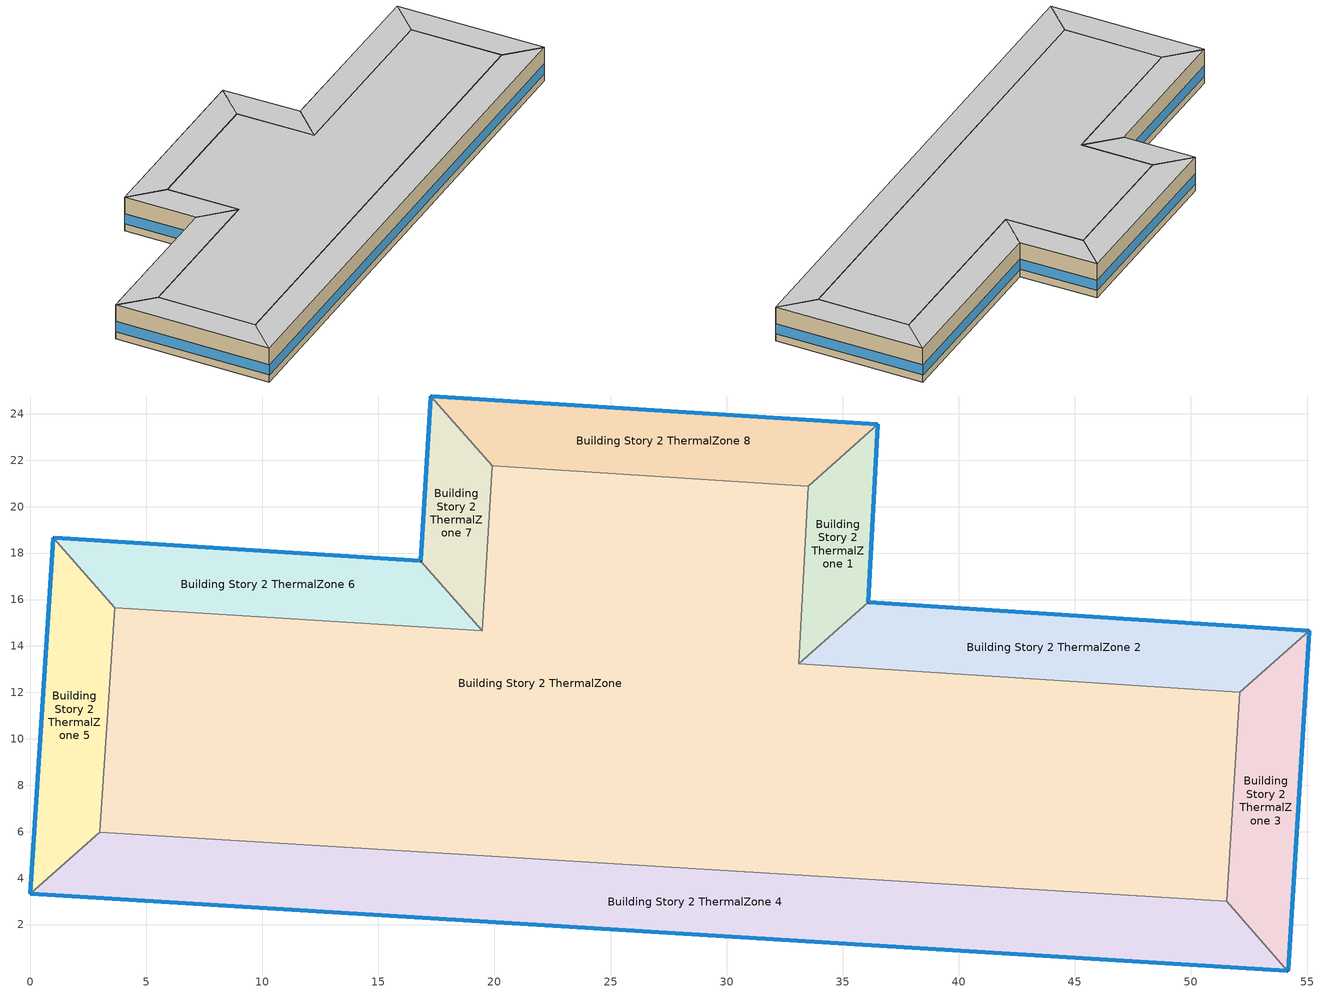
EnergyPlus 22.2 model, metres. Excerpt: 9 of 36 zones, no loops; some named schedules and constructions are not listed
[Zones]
Building Story 2 ThermalZone
 floor adiabatic (Typical Interior Ceiling): 33.52,20.89 33.1,13.23 52.1,12.02 51.53,3 3,5.98 3.65,15.65 19.48,14.66 19.9,21.77 z3.6
 wall adiabatic (Typical Interior Wall): 33.1,13.23 33.52,20.89 19.9,21.77 19.48,14.66 3.65,15.65 3,5.98 51.53,3 52.1,12.02 33.1,13.23 z3.6:7.2
 ceiling adiabatic (Typical Interior Floor): 19.9,21.77 19.48,14.66 3.65,15.65 3,5.98 51.53,3 52.1,12.02 33.1,13.23 33.52,20.89 z7.2
Building Story 2 ThermalZone 1
 floor adiabatic (Typical Interior Ceiling): 36.51,23.54 36.09,15.88 33.1,13.23 33.52,20.89 z3.6
 wall outside (Typical Insulated Steel Framed Exterior Wall R-12.99): 36.09,15.88 36.51,23.54 z3.6:7.2
 wall adiabatic (Typical Interior Wall): 36.51,23.54 33.52,20.89 33.1,13.23 36.09,15.88 z3.6:7.2
 window (U 0.55 SHGC 0.25): 36.09,15.91 36.51,23.52 z4.36:5.45
 ceiling adiabatic (Typical Interior Floor): 33.52,20.89 33.1,13.23 36.09,15.88 36.51,23.54 z7.2
Building Story 2 ThermalZone 2
 floor adiabatic (Typical Interior Ceiling): 36.09,15.88 55.1,14.66 52.1,12.02 33.1,13.23 z3.6
 wall outside (Typical Insulated Steel Framed Exterior Wall R-12.99): 55.1,14.66 36.09,15.88 z3.6:7.2
 wall adiabatic (Typical Interior Wall): 36.09,15.88 33.1,13.23 52.1,12.02 55.1,14.66 z3.6:7.2
 window (U 0.55 SHGC 0.25): 55.07,14.66 36.12,15.88 z4.36:5.44
 ceiling adiabatic (Typical Interior Floor): 33.1,13.23 52.1,12.02 55.1,14.66 36.09,15.88 z7.2
Building Story 2 ThermalZone 3
 floor adiabatic (Typical Interior Ceiling): 55.1,14.66 54.18,0 51.53,3 52.1,12.02 z3.6
 wall outside (Typical Insulated Steel Framed Exterior Wall R-12.99): 54.18,0 55.1,14.66 z3.6:7.2
 wall adiabatic (Typical Interior Wall): 55.1,14.66 52.1,12.02 51.53,3 54.18,0 z3.6:7.2
 window (U 0.55 SHGC 0.25): 54.18,0.03 55.1,14.63 z4.36:5.45
 ceiling adiabatic (Typical Interior Floor): 52.1,12.02 51.53,3 54.18,0 55.1,14.66 z7.2
Building Story 2 ThermalZone 4
 floor adiabatic (Typical Interior Ceiling): 54.18,0 0,3.33 3,5.98 51.53,3 z3.6
 wall outside (Typical Insulated Steel Framed Exterior Wall R-12.99): 0,3.33 54.18,0 z3.6:7.2
 wall adiabatic (Typical Interior Wall): 54.18,0 51.53,3 3,5.98 0,3.33 z3.6:7.2
 window (U 0.55 SHGC 0.25): 0.03,3.33 54.15,0 z4.36:5.44
 ceiling adiabatic (Typical Interior Floor): 51.53,3 3,5.98 0,3.33 54.18,0 z7.2
Building Story 2 ThermalZone 5
 floor adiabatic (Typical Interior Ceiling): 0,3.33 1,18.66 3.65,15.65 3,5.98 z3.6
 wall outside (Typical Insulated Steel Framed Exterior Wall R-12.99): 1,18.66 0,3.33 z3.6:7.2
 wall adiabatic (Typical Interior Wall): 0,3.33 3,5.98 3.65,15.65 1,18.66 z3.6:7.2
 window (U 0.55 SHGC 0.25): 1,18.63 0,3.36 z4.36:5.45
 ceiling adiabatic (Typical Interior Floor): 3,5.98 3.65,15.65 1,18.66 0,3.33 z7.2
Building Story 2 ThermalZone 6
 floor adiabatic (Typical Interior Ceiling): 1,18.66 16.83,17.66 19.48,14.66 3.65,15.65 z3.6
 wall outside (Typical Insulated Steel Framed Exterior Wall R-12.99): 16.83,17.66 1,18.66 z3.6:7.2
 wall adiabatic (Typical Interior Wall): 1,18.66 3.65,15.65 19.48,14.66 16.83,17.66 z3.6:7.2
 window (U 0.55 SHGC 0.25): 16.81,17.66 1.03,18.66 z4.36:5.45
 ceiling adiabatic (Typical Interior Ceiling): 3.65,15.65 19.48,14.66 16.83,17.66 1,18.66 z7.2
Building Story 2 ThermalZone 7
 floor adiabatic (Typical Interior Floor): 16.83,17.66 17.25,24.77 19.9,21.77 19.48,14.66 z3.6
 wall outside (Typical Insulated Steel Framed Exterior Wall R-12.99): 17.25,24.77 16.83,17.66 z3.6:7.2
 wall adiabatic (Typical Interior Wall): 16.83,17.66 19.48,14.66 19.9,21.77 17.25,24.77 z3.6:7.2
 window (U 0.55 SHGC 0.25): 17.25,24.74 16.83,17.68 z4.36:5.45
 ceiling adiabatic (Typical Interior Ceiling): 19.48,14.66 19.9,21.77 17.25,24.77 16.83,17.66 z7.2
Building Story 2 ThermalZone 8
 floor adiabatic (Typical Interior Floor): 17.25,24.77 36.51,23.54 33.52,20.89 19.9,21.77 z3.6
 wall outside (Typical Insulated Steel Framed Exterior Wall R-12.99): 36.51,23.54 17.25,24.77 z3.6:7.2
 wall adiabatic (Typical Interior Wall): 17.25,24.77 19.9,21.77 33.52,20.89 36.51,23.54 z3.6:7.2
 window (U 0.55 SHGC 0.25): 36.48,23.55 17.28,24.76 z4.36:5.44
 ceiling adiabatic (Typical Interior Ceiling): 19.9,21.77 33.52,20.89 36.51,23.54 17.25,24.77 z7.2
[Schedule:Week:Daily]
SchoolSecondary BLDG_LIGHT_OFFICE_SCH_2013 Week Rule - Jul5-Aug29: SchoolSecondary BLDG_LIGHT_OFFICE_SCH_2013 Wknd Day 1, SchoolSecondary BLDG_LIGHT_OFFICE_SCH_2013 Wkdy Day 1, SchoolSecondary BLDG_LIGHT_OFFICE_SCH_2013 Wkdy Day 1, SchoolSecondary BLDG_LIGHT_OFFICE_SCH_2013 Wkdy Day 1, SchoolSecondary BLDG_LIGHT_OFFICE_SCH_2013 Wkdy Day 1, SchoolSecondary BLDG_LIGHT_OFFICE_SCH_2013 Wkdy Day 1, SchoolSecondary BLDG_LIGHT_OFFICE_SCH_2013 Wknd Day 1, SchoolSecondary BLDG_LIGHT_OFFICE_SCH_2013 Default, SchoolSecondary BLDG_LIGHT_OFFICE_SCH_2013 Summer Design Day, SchoolSecondary BLDG_LIGHT_OFFICE_SCH_2013 Winter Design Day, SchoolSecondary BLDG_LIGHT_OFFICE_SCH_2013 Default, SchoolSecondary BLDG_LIGHT_OFFICE_SCH_2013 Default
SchoolSecondary BLDG_LIGHT_OFFICE_SCH_2013 Week Rule - Aug30-Sep5: SchoolSecondary BLDG_LIGHT_OFFICE_SCH_2013 Wknd Day 1, SchoolSecondary BLDG_LIGHT_OFFICE_SCH_2013 Wkdy Day 1, SchoolSecondary BLDG_LIGHT_OFFICE_SCH_2013 Wkdy Day 2, SchoolSecondary BLDG_LIGHT_OFFICE_SCH_2013 Wkdy Day 2, SchoolSecondary BLDG_LIGHT_OFFICE_SCH_2013 Wkdy Day 2, SchoolSecondary BLDG_LIGHT_OFFICE_SCH_2013 Wkdy Day 2, SchoolSecondary BLDG_LIGHT_OFFICE_SCH_2013 Default, SchoolSecondary BLDG_LIGHT_OFFICE_SCH_2013 Default, SchoolSecondary BLDG_LIGHT_OFFICE_SCH_2013 Summer Design Day, SchoolSecondary BLDG_LIGHT_OFFICE_SCH_2013 Winter Design Day, SchoolSecondary BLDG_LIGHT_OFFICE_SCH_2013 Default, SchoolSecondary BLDG_LIGHT_OFFICE_SCH_2013 Default
SchoolSecondary BLDG_LIGHT_OFFICE_SCH_2013 Week Rule - Sep6-Dec31: SchoolSecondary BLDG_LIGHT_OFFICE_SCH_2013 Default, SchoolSecondary BLDG_LIGHT_OFFICE_SCH_2013 Wkdy Day 2, SchoolSecondary BLDG_LIGHT_OFFICE_SCH_2013 Wkdy Day 2, SchoolSecondary BLDG_LIGHT_OFFICE_SCH_2013 Wkdy Day 2, SchoolSecondary BLDG_LIGHT_OFFICE_SCH_2013 Wkdy Day 2, SchoolSecondary BLDG_LIGHT_OFFICE_SCH_2013 Wkdy Day 2, SchoolSecondary BLDG_LIGHT_OFFICE_SCH_2013 Default, SchoolSecondary BLDG_LIGHT_OFFICE_SCH_2013 Default, SchoolSecondary BLDG_LIGHT_OFFICE_SCH_2013 Summer Design Day, SchoolSecondary BLDG_LIGHT_OFFICE_SCH_2013 Winter Design Day, SchoolSecondary BLDG_LIGHT_OFFICE_SCH_2013 Default, SchoolSecondary BLDG_LIGHT_OFFICE_SCH_2013 Default
SchoolSecondary BLDG_LIGHT_BATH_SCH_2013 Week Rule - Jan1-Jan3: SchoolSecondary BLDG_LIGHT_BATH_SCH_2013 Wkdy Day, SchoolSecondary BLDG_LIGHT_BATH_SCH_2013 Wkdy Day, SchoolSecondary BLDG_LIGHT_BATH_SCH_2013 Wkdy Day, SchoolSecondary BLDG_LIGHT_BATH_SCH_2013 Wkdy Day, SchoolSecondary BLDG_LIGHT_BATH_SCH_2013 Wkdy Day, SchoolSecondary BLDG_LIGHT_BATH_SCH_2013 Wkdy Day, SchoolSecondary BLDG_LIGHT_BATH_SCH_2013 Wknd Day, SchoolSecondary BLDG_LIGHT_BATH_SCH_2013 Default, SchoolSecondary BLDG_LIGHT_BATH_SCH_2013 Summer Design Day, SchoolSecondary BLDG_LIGHT_BATH_SCH_2013 Winter Design Day, SchoolSecondary BLDG_LIGHT_BATH_SCH_2013 Default, SchoolSecondary BLDG_LIGHT_BATH_SCH_2013 Default
SchoolSecondary BLDG_LIGHT_BATH_SCH_2013 Week Rule - Jan4-Jun27: SchoolSecondary BLDG_LIGHT_BATH_SCH_2013 Wknd Day, SchoolSecondary BLDG_LIGHT_BATH_SCH_2013 Wkdy Day, SchoolSecondary BLDG_LIGHT_BATH_SCH_2013 Wkdy Day, SchoolSecondary BLDG_LIGHT_BATH_SCH_2013 Wkdy Day, SchoolSecondary BLDG_LIGHT_BATH_SCH_2013 Wkdy Day, SchoolSecondary BLDG_LIGHT_BATH_SCH_2013 Wkdy Day, SchoolSecondary BLDG_LIGHT_BATH_SCH_2013 Wknd Day, SchoolSecondary BLDG_LIGHT_BATH_SCH_2013 Default, SchoolSecondary BLDG_LIGHT_BATH_SCH_2013 Summer Design Day, SchoolSecondary BLDG_LIGHT_BATH_SCH_2013 Winter Design Day, SchoolSecondary BLDG_LIGHT_BATH_SCH_2013 Default, SchoolSecondary BLDG_LIGHT_BATH_SCH_2013 Default
SchoolSecondary BLDG_LIGHT_BATH_SCH_2013 Week Rule - Jun28-Jul4: SchoolSecondary BLDG_LIGHT_BATH_SCH_2013 Wknd Day, SchoolSecondary BLDG_LIGHT_BATH_SCH_2013 Wkdy Day, SchoolSecondary BLDG_LIGHT_BATH_SCH_2013 Wkdy Day, SchoolSecondary BLDG_LIGHT_BATH_SCH_2013 Wkdy Day 1, SchoolSecondary BLDG_LIGHT_BATH_SCH_2013 Wkdy Day 1, SchoolSecondary BLDG_LIGHT_BATH_SCH_2013 Wkdy Day 1, SchoolSecondary BLDG_LIGHT_BATH_SCH_2013 Wknd Day 1, SchoolSecondary BLDG_LIGHT_BATH_SCH_2013 Default, SchoolSecondary BLDG_LIGHT_BATH_SCH_2013 Summer Design Day, SchoolSecondary BLDG_LIGHT_BATH_SCH_2013 Winter Design Day, SchoolSecondary BLDG_LIGHT_BATH_SCH_2013 Default, SchoolSecondary BLDG_LIGHT_BATH_SCH_2013 Default
SchoolSecondary BLDG_LIGHT_BATH_SCH_2013 Week Rule - Jul5-Aug29: SchoolSecondary BLDG_LIGHT_BATH_SCH_2013 Wknd Day 1, SchoolSecondary BLDG_LIGHT_BATH_SCH_2013 Wkdy Day 1, SchoolSecondary BLDG_LIGHT_BATH_SCH_2013 Wkdy Day 1, SchoolSecondary BLDG_LIGHT_BATH_SCH_2013 Wkdy Day 1, SchoolSecondary BLDG_LIGHT_BATH_SCH_2013 Wkdy Day 1, SchoolSecondary BLDG_LIGHT_BATH_SCH_2013 Wkdy Day 1, SchoolSecondary BLDG_LIGHT_BATH_SCH_2013 Wknd Day 1, SchoolSecondary BLDG_LIGHT_BATH_SCH_2013 Default, SchoolSecondary BLDG_LIGHT_BATH_SCH_2013 Summer Design Day, SchoolSecondary BLDG_LIGHT_BATH_SCH_2013 Winter Design Day, SchoolSecondary BLDG_LIGHT_BATH_SCH_2013 Default, SchoolSecondary BLDG_LIGHT_BATH_SCH_2013 Default
SchoolSecondary BLDG_LIGHT_BATH_SCH_2013 Week Rule - Aug30-Sep5: SchoolSecondary BLDG_LIGHT_BATH_SCH_2013 Wknd Day 1, SchoolSecondary BLDG_LIGHT_BATH_SCH_2013 Wkdy Day 1, SchoolSecondary BLDG_LIGHT_BATH_SCH_2013 Wkdy Day 2, SchoolSecondary BLDG_LIGHT_BATH_SCH_2013 Wkdy Day 2, SchoolSecondary BLDG_LIGHT_BATH_SCH_2013 Wkdy Day 2, SchoolSecondary BLDG_LIGHT_BATH_SCH_2013 Wkdy Day 2, SchoolSecondary BLDG_LIGHT_BATH_SCH_2013 Default, SchoolSecondary BLDG_LIGHT_BATH_SCH_2013 Default, SchoolSecondary BLDG_LIGHT_BATH_SCH_2013 Summer Design Day, SchoolSecondary BLDG_LIGHT_BATH_SCH_2013 Winter Design Day, SchoolSecondary BLDG_LIGHT_BATH_SCH_2013 Default, SchoolSecondary BLDG_LIGHT_BATH_SCH_2013 Default
SchoolSecondary BLDG_LIGHT_BATH_SCH_2013 Week Rule - Sep6-Dec31: SchoolSecondary BLDG_LIGHT_BATH_SCH_2013 Default, SchoolSecondary BLDG_LIGHT_BATH_SCH_2013 Wkdy Day 2, SchoolSecondary BLDG_LIGHT_BATH_SCH_2013 Wkdy Day 2, SchoolSecondary BLDG_LIGHT_BATH_SCH_2013 Wkdy Day 2, SchoolSecondary BLDG_LIGHT_BATH_SCH_2013 Wkdy Day 2, SchoolSecondary BLDG_LIGHT_BATH_SCH_2013 Wkdy Day 2, SchoolSecondary BLDG_LIGHT_BATH_SCH_2013 Default, SchoolSecondary BLDG_LIGHT_BATH_SCH_2013 Default, SchoolSecondary BLDG_LIGHT_BATH_SCH_2013 Summer Design Day, SchoolSecondary BLDG_LIGHT_BATH_SCH_2013 Winter Design Day, SchoolSecondary BLDG_LIGHT_BATH_SCH_2013 Default, SchoolSecondary BLDG_LIGHT_BATH_SCH_2013 Default
SchoolSecondary BLDG_OCC_SCH_Auditorium Week Rule - Jan1-Jan3: SchoolSecondary BLDG_OCC_SCH_Auditorium Wkdy|SmrDsn Day, SchoolSecondary BLDG_OCC_SCH_Auditorium Wkdy|SmrDsn Day, SchoolSecondary BLDG_OCC_SCH_Auditorium Wkdy|SmrDsn Day, SchoolSecondary BLDG_OCC_SCH_Auditorium Wkdy|SmrDsn Day, SchoolSecondary BLDG_OCC_SCH_Auditorium Wkdy|SmrDsn Day, SchoolSecondary BLDG_OCC_SCH_Auditorium Wkdy|SmrDsn Day, SchoolSecondary BLDG_OCC_SCH_Auditorium Wknd Day, SchoolSecondary BLDG_OCC_SCH_Auditorium Default, SchoolSecondary BLDG_OCC_SCH_Auditorium Summer Design Day, SchoolSecondary BLDG_OCC_SCH_Auditorium Winter Design Day, SchoolSecondary BLDG_OCC_SCH_Auditorium Default, SchoolSecondary BLDG_OCC_SCH_Auditorium Default
SchoolSecondary BLDG_OCC_SCH_Auditorium Week Rule - Jan4-Jun27: SchoolSecondary BLDG_OCC_SCH_Auditorium Wknd Day, SchoolSecondary BLDG_OCC_SCH_Auditorium Wkdy|SmrDsn Day, SchoolSecondary BLDG_OCC_SCH_Auditorium Wkdy|SmrDsn Day, SchoolSecondary BLDG_OCC_SCH_Auditorium Wkdy|SmrDsn Day, SchoolSecondary BLDG_OCC_SCH_Auditorium Wkdy|SmrDsn Day, SchoolSecondary BLDG_OCC_SCH_Auditorium Wkdy|SmrDsn Day, SchoolSecondary BLDG_OCC_SCH_Auditorium Wknd Day, SchoolSecondary BLDG_OCC_SCH_Auditorium Default, SchoolSecondary BLDG_OCC_SCH_Auditorium Summer Design Day, SchoolSecondary BLDG_OCC_SCH_Auditorium Winter Design Day, SchoolSecondary BLDG_OCC_SCH_Auditorium Default, SchoolSecondary BLDG_OCC_SCH_Auditorium Default
SchoolSecondary BLDG_OCC_SCH_Auditorium Week Rule - Jun28-Jul4: SchoolSecondary BLDG_OCC_SCH_Auditorium Wknd Day, SchoolSecondary BLDG_OCC_SCH_Auditorium Wkdy|SmrDsn Day, SchoolSecondary BLDG_OCC_SCH_Auditorium Wkdy|SmrDsn Day, SchoolSecondary BLDG_OCC_SCH_Auditorium Wkdy|SmrDsn Day 1, SchoolSecondary BLDG_OCC_SCH_Auditorium Wkdy|SmrDsn Day 1, SchoolSecondary BLDG_OCC_SCH_Auditorium Wkdy|SmrDsn Day 1, SchoolSecondary BLDG_OCC_SCH_Auditorium Wknd Day 1, SchoolSecondary BLDG_OCC_SCH_Auditorium Default, SchoolSecondary BLDG_OCC_SCH_Auditorium Summer Design Day, SchoolSecondary BLDG_OCC_SCH_Auditorium Winter Design Day, SchoolSecondary BLDG_OCC_SCH_Auditorium Default, SchoolSecondary BLDG_OCC_SCH_Auditorium Default
SchoolSecondary BLDG_OCC_SCH_Auditorium Week Rule - Jul5-Aug29: SchoolSecondary BLDG_OCC_SCH_Auditorium Wknd Day 1, SchoolSecondary BLDG_OCC_SCH_Auditorium Wkdy|SmrDsn Day 1, SchoolSecondary BLDG_OCC_SCH_Auditorium Wkdy|SmrDsn Day 1, SchoolSecondary BLDG_OCC_SCH_Auditorium Wkdy|SmrDsn Day 1, SchoolSecondary BLDG_OCC_SCH_Auditorium Wkdy|SmrDsn Day 1, SchoolSecondary BLDG_OCC_SCH_Auditorium Wkdy|SmrDsn Day 1, SchoolSecondary BLDG_OCC_SCH_Auditorium Wknd Day 1, SchoolSecondary BLDG_OCC_SCH_Auditorium Default, SchoolSecondary BLDG_OCC_SCH_Auditorium Summer Design Day, SchoolSecondary BLDG_OCC_SCH_Auditorium Winter Design Day, SchoolSecondary BLDG_OCC_SCH_Auditorium Default, SchoolSecondary BLDG_OCC_SCH_Auditorium Default
SchoolSecondary BLDG_OCC_SCH_Auditorium Week Rule - Aug30-Sep5: SchoolSecondary BLDG_OCC_SCH_Auditorium Wknd Day 1, SchoolSecondary BLDG_OCC_SCH_Auditorium Wkdy|SmrDsn Day 1, SchoolSecondary BLDG_OCC_SCH_Auditorium Wkdy|SmrDsn Day 2, SchoolSecondary BLDG_OCC_SCH_Auditorium Wkdy|SmrDsn Day 2, SchoolSecondary BLDG_OCC_SCH_Auditorium Wkdy|SmrDsn Day 2, SchoolSecondary BLDG_OCC_SCH_Auditorium Wkdy|SmrDsn Day 2, SchoolSecondary BLDG_OCC_SCH_Auditorium Default, SchoolSecondary BLDG_OCC_SCH_Auditorium Default, SchoolSecondary BLDG_OCC_SCH_Auditorium Summer Design Day, SchoolSecondary BLDG_OCC_SCH_Auditorium Winter Design Day, SchoolSecondary BLDG_OCC_SCH_Auditorium Default, SchoolSecondary BLDG_OCC_SCH_Auditorium Default
SchoolSecondary BLDG_OCC_SCH_Auditorium Week Rule - Sep6-Dec31: SchoolSecondary BLDG_OCC_SCH_Auditorium Default, SchoolSecondary BLDG_OCC_SCH_Auditorium Wkdy|SmrDsn Day 2, SchoolSecondary BLDG_OCC_SCH_Auditorium Wkdy|SmrDsn Day 2, SchoolSecondary BLDG_OCC_SCH_Auditorium Wkdy|SmrDsn Day 2, SchoolSecondary BLDG_OCC_SCH_Auditorium Wkdy|SmrDsn Day 2, SchoolSecondary BLDG_OCC_SCH_Auditorium Wkdy|SmrDsn Day 2, SchoolSecondary BLDG_OCC_SCH_Auditorium Default, SchoolSecondary BLDG_OCC_SCH_Auditorium Default, SchoolSecondary BLDG_OCC_SCH_Auditorium Summer Design Day, SchoolSecondary BLDG_OCC_SCH_Auditorium Winter Design Day, SchoolSecondary BLDG_OCC_SCH_Auditorium Default, SchoolSecondary BLDG_OCC_SCH_Auditorium Default
SchoolSecondary BLDG_OCC_SCH_Cafeteria Week Rule - Jan1-Jan3: SchoolSecondary BLDG_OCC_SCH_Cafeteria Wkdy|SmrDsn Day, SchoolSecondary BLDG_OCC_SCH_Cafeteria Wkdy|SmrDsn Day, SchoolSecondary BLDG_OCC_SCH_Cafeteria Wkdy|SmrDsn Day, SchoolSecondary BLDG_OCC_SCH_Cafeteria Wkdy|SmrDsn Day, SchoolSecondary BLDG_OCC_SCH_Cafeteria Wkdy|SmrDsn Day, SchoolSecondary BLDG_OCC_SCH_Cafeteria Wkdy|SmrDsn Day, SchoolSecondary BLDG_OCC_SCH_Cafeteria Wknd Day, SchoolSecondary BLDG_OCC_SCH_Cafeteria Default, SchoolSecondary BLDG_OCC_SCH_Cafeteria Summer Design Day, SchoolSecondary BLDG_OCC_SCH_Cafeteria Winter Design Day, SchoolSecondary BLDG_OCC_SCH_Cafeteria Default, SchoolSecondary BLDG_OCC_SCH_Cafeteria Default
SchoolSecondary BLDG_OCC_SCH_Cafeteria Week Rule - Jan4-Jun27: SchoolSecondary BLDG_OCC_SCH_Cafeteria Wknd Day, SchoolSecondary BLDG_OCC_SCH_Cafeteria Wkdy|SmrDsn Day, SchoolSecondary BLDG_OCC_SCH_Cafeteria Wkdy|SmrDsn Day, SchoolSecondary BLDG_OCC_SCH_Cafeteria Wkdy|SmrDsn Day, SchoolSecondary BLDG_OCC_SCH_Cafeteria Wkdy|SmrDsn Day, SchoolSecondary BLDG_OCC_SCH_Cafeteria Wkdy|SmrDsn Day, SchoolSecondary BLDG_OCC_SCH_Cafeteria Wknd Day, SchoolSecondary BLDG_OCC_SCH_Cafeteria Default, SchoolSecondary BLDG_OCC_SCH_Cafeteria Summer Design Day, SchoolSecondary BLDG_OCC_SCH_Cafeteria Winter Design Day, SchoolSecondary BLDG_OCC_SCH_Cafeteria Default, SchoolSecondary BLDG_OCC_SCH_Cafeteria Default
SchoolSecondary BLDG_OCC_SCH_Cafeteria Week Rule - Jun28-Jul4: SchoolSecondary BLDG_OCC_SCH_Cafeteria Wknd Day, SchoolSecondary BLDG_OCC_SCH_Cafeteria Wkdy|SmrDsn Day, SchoolSecondary BLDG_OCC_SCH_Cafeteria Wkdy|SmrDsn Day, SchoolSecondary BLDG_OCC_SCH_Cafeteria Wkdy|SmrDsn Day 1, SchoolSecondary BLDG_OCC_SCH_Cafeteria Wkdy|SmrDsn Day 1, SchoolSecondary BLDG_OCC_SCH_Cafeteria Wkdy|SmrDsn Day 1, SchoolSecondary BLDG_OCC_SCH_Cafeteria Wknd Day 1, SchoolSecondary BLDG_OCC_SCH_Cafeteria Default, SchoolSecondary BLDG_OCC_SCH_Cafeteria Summer Design Day, SchoolSecondary BLDG_OCC_SCH_Cafeteria Winter Design Day, SchoolSecondary BLDG_OCC_SCH_Cafeteria Default, SchoolSecondary BLDG_OCC_SCH_Cafeteria Default
SchoolSecondary BLDG_OCC_SCH_Cafeteria Week Rule - Jul5-Aug29: SchoolSecondary BLDG_OCC_SCH_Cafeteria Wknd Day 1, SchoolSecondary BLDG_OCC_SCH_Cafeteria Wkdy|SmrDsn Day 1, SchoolSecondary BLDG_OCC_SCH_Cafeteria Wkdy|SmrDsn Day 1, SchoolSecondary BLDG_OCC_SCH_Cafeteria Wkdy|SmrDsn Day 1, SchoolSecondary BLDG_OCC_SCH_Cafeteria Wkdy|SmrDsn Day 1, SchoolSecondary BLDG_OCC_SCH_Cafeteria Wkdy|SmrDsn Day 1, SchoolSecondary BLDG_OCC_SCH_Cafeteria Wknd Day 1, SchoolSecondary BLDG_OCC_SCH_Cafeteria Default, SchoolSecondary BLDG_OCC_SCH_Cafeteria Summer Design Day, SchoolSecondary BLDG_OCC_SCH_Cafeteria Winter Design Day, SchoolSecondary BLDG_OCC_SCH_Cafeteria Default, SchoolSecondary BLDG_OCC_SCH_Cafeteria Default
SchoolSecondary BLDG_OCC_SCH_Cafeteria Week Rule - Aug30-Sep5: SchoolSecondary BLDG_OCC_SCH_Cafeteria Wknd Day 1, SchoolSecondary BLDG_OCC_SCH_Cafeteria Wkdy|SmrDsn Day 1, SchoolSecondary BLDG_OCC_SCH_Cafeteria Wkdy|SmrDsn Day 2, SchoolSecondary BLDG_OCC_SCH_Cafeteria Wkdy|SmrDsn Day 2, SchoolSecondary BLDG_OCC_SCH_Cafeteria Wkdy|SmrDsn Day 2, SchoolSecondary BLDG_OCC_SCH_Cafeteria Wkdy|SmrDsn Day 2, SchoolSecondary BLDG_OCC_SCH_Cafeteria Default, SchoolSecondary BLDG_OCC_SCH_Cafeteria Default, SchoolSecondary BLDG_OCC_SCH_Cafeteria Summer Design Day, SchoolSecondary BLDG_OCC_SCH_Cafeteria Winter Design Day, SchoolSecondary BLDG_OCC_SCH_Cafeteria Default, SchoolSecondary BLDG_OCC_SCH_Cafeteria Default
SchoolSecondary BLDG_OCC_SCH_Cafeteria Week Rule - Sep6-Dec31: SchoolSecondary BLDG_OCC_SCH_Cafeteria Default, SchoolSecondary BLDG_OCC_SCH_Cafeteria Wkdy|SmrDsn Day 2, SchoolSecondary BLDG_OCC_SCH_Cafeteria Wkdy|SmrDsn Day 2, SchoolSecondary BLDG_OCC_SCH_Cafeteria Wkdy|SmrDsn Day 2, SchoolSecondary BLDG_OCC_SCH_Cafeteria Wkdy|SmrDsn Day 2, SchoolSecondary BLDG_OCC_SCH_Cafeteria Wkdy|SmrDsn Day 2, SchoolSecondary BLDG_OCC_SCH_Cafeteria Default, SchoolSecondary BLDG_OCC_SCH_Cafeteria Default, SchoolSecondary BLDG_OCC_SCH_Cafeteria Summer Design Day, SchoolSecondary BLDG_OCC_SCH_Cafeteria Winter Design Day, SchoolSecondary BLDG_OCC_SCH_Cafeteria Default, SchoolSecondary BLDG_OCC_SCH_Cafeteria Default
SchoolSecondary BLDG_OCC_SCH_Extend Week Rule - Jan1-Jan3: SchoolSecondary BLDG_OCC_SCH_Extend Wkdy|SmrDsn Day, SchoolSecondary BLDG_OCC_SCH_Extend Wkdy|SmrDsn Day, SchoolSecondary BLDG_OCC_SCH_Extend Wkdy|SmrDsn Day, SchoolSecondary BLDG_OCC_SCH_Extend Wkdy|SmrDsn Day, SchoolSecondary BLDG_OCC_SCH_Extend Wkdy|SmrDsn Day, SchoolSecondary BLDG_OCC_SCH_Extend Wkdy|SmrDsn Day, SchoolSecondary BLDG_OCC_SCH_Extend Wknd Day, SchoolSecondary BLDG_OCC_SCH_Extend Default, SchoolSecondary BLDG_OCC_SCH_Extend Summer Design Day, SchoolSecondary BLDG_OCC_SCH_Extend Winter Design Day, SchoolSecondary BLDG_OCC_SCH_Extend Default, SchoolSecondary BLDG_OCC_SCH_Extend Default
SchoolSecondary BLDG_OCC_SCH_Extend Week Rule - Jan4-Jun27: SchoolSecondary BLDG_OCC_SCH_Extend Wknd Day, SchoolSecondary BLDG_OCC_SCH_Extend Wkdy|SmrDsn Day, SchoolSecondary BLDG_OCC_SCH_Extend Wkdy|SmrDsn Day, SchoolSecondary BLDG_OCC_SCH_Extend Wkdy|SmrDsn Day, SchoolSecondary BLDG_OCC_SCH_Extend Wkdy|SmrDsn Day, SchoolSecondary BLDG_OCC_SCH_Extend Wkdy|SmrDsn Day, SchoolSecondary BLDG_OCC_SCH_Extend Wknd Day, SchoolSecondary BLDG_OCC_SCH_Extend Default, SchoolSecondary BLDG_OCC_SCH_Extend Summer Design Day, SchoolSecondary BLDG_OCC_SCH_Extend Winter Design Day, SchoolSecondary BLDG_OCC_SCH_Extend Default, SchoolSecondary BLDG_OCC_SCH_Extend Default
SchoolSecondary BLDG_OCC_SCH_Extend Week Rule - Jun28-Jul4: SchoolSecondary BLDG_OCC_SCH_Extend Wknd Day, SchoolSecondary BLDG_OCC_SCH_Extend Wkdy|SmrDsn Day, SchoolSecondary BLDG_OCC_SCH_Extend Wkdy|SmrDsn Day, SchoolSecondary BLDG_OCC_SCH_Extend Wkdy|SmrDsn Day 1, SchoolSecondary BLDG_OCC_SCH_Extend Wkdy|SmrDsn Day 1, SchoolSecondary BLDG_OCC_SCH_Extend Wkdy|SmrDsn Day 1, SchoolSecondary BLDG_OCC_SCH_Extend Wknd Day 1, SchoolSecondary BLDG_OCC_SCH_Extend Default, SchoolSecondary BLDG_OCC_SCH_Extend Summer Design Day, SchoolSecondary BLDG_OCC_SCH_Extend Winter Design Day, SchoolSecondary BLDG_OCC_SCH_Extend Default, SchoolSecondary BLDG_OCC_SCH_Extend Default
SchoolSecondary BLDG_OCC_SCH_Extend Week Rule - Jul5-Aug29: SchoolSecondary BLDG_OCC_SCH_Extend Wknd Day 1, SchoolSecondary BLDG_OCC_SCH_Extend Wkdy|SmrDsn Day 1, SchoolSecondary BLDG_OCC_SCH_Extend Wkdy|SmrDsn Day 1, SchoolSecondary BLDG_OCC_SCH_Extend Wkdy|SmrDsn Day 1, SchoolSecondary BLDG_OCC_SCH_Extend Wkdy|SmrDsn Day 1, SchoolSecondary BLDG_OCC_SCH_Extend Wkdy|SmrDsn Day 1, SchoolSecondary BLDG_OCC_SCH_Extend Wknd Day 1, SchoolSecondary BLDG_OCC_SCH_Extend Default, SchoolSecondary BLDG_OCC_SCH_Extend Summer Design Day, SchoolSecondary BLDG_OCC_SCH_Extend Winter Design Day, SchoolSecondary BLDG_OCC_SCH_Extend Default, SchoolSecondary BLDG_OCC_SCH_Extend Default
SchoolSecondary BLDG_OCC_SCH_Extend Week Rule - Aug30-Sep5: SchoolSecondary BLDG_OCC_SCH_Extend Wknd Day 1, SchoolSecondary BLDG_OCC_SCH_Extend Wkdy|SmrDsn Day 1, SchoolSecondary BLDG_OCC_SCH_Extend Wkdy|SmrDsn Day 2, SchoolSecondary BLDG_OCC_SCH_Extend Wkdy|SmrDsn Day 2, SchoolSecondary BLDG_OCC_SCH_Extend Wkdy|SmrDsn Day 2, SchoolSecondary BLDG_OCC_SCH_Extend Wkdy|SmrDsn Day 2, SchoolSecondary BLDG_OCC_SCH_Extend Default, SchoolSecondary BLDG_OCC_SCH_Extend Default, SchoolSecondary BLDG_OCC_SCH_Extend Summer Design Day, SchoolSecondary BLDG_OCC_SCH_Extend Winter Design Day, SchoolSecondary BLDG_OCC_SCH_Extend Default, SchoolSecondary BLDG_OCC_SCH_Extend Default
SchoolSecondary BLDG_OCC_SCH_Extend Week Rule - Sep6-Dec31: SchoolSecondary BLDG_OCC_SCH_Extend Default, SchoolSecondary BLDG_OCC_SCH_Extend Wkdy|SmrDsn Day 2, SchoolSecondary BLDG_OCC_SCH_Extend Wkdy|SmrDsn Day 2, SchoolSecondary BLDG_OCC_SCH_Extend Wkdy|SmrDsn Day 2, SchoolSecondary BLDG_OCC_SCH_Extend Wkdy|SmrDsn Day 2, SchoolSecondary BLDG_OCC_SCH_Extend Wkdy|SmrDsn Day 2, SchoolSecondary BLDG_OCC_SCH_Extend Default, SchoolSecondary BLDG_OCC_SCH_Extend Default, SchoolSecondary BLDG_OCC_SCH_Extend Summer Design Day, SchoolSecondary BLDG_OCC_SCH_Extend Winter Design Day, SchoolSecondary BLDG_OCC_SCH_Extend Default, SchoolSecondary BLDG_OCC_SCH_Extend Default
SchoolSecondary BLDG_OCC_SCH_Gym Week Rule - Jan1-Jan3: SchoolSecondary BLDG_OCC_SCH_Gym Wkdy|SmrDsn Day, SchoolSecondary BLDG_OCC_SCH_Gym Wkdy|SmrDsn Day, SchoolSecondary BLDG_OCC_SCH_Gym Wkdy|SmrDsn Day, SchoolSecondary BLDG_OCC_SCH_Gym Wkdy|SmrDsn Day, SchoolSecondary BLDG_OCC_SCH_Gym Wkdy|SmrDsn Day, SchoolSecondary BLDG_OCC_SCH_Gym Wkdy|SmrDsn Day, SchoolSecondary BLDG_OCC_SCH_Gym Wknd Day, SchoolSecondary BLDG_OCC_SCH_Gym Default, SchoolSecondary BLDG_OCC_SCH_Gym Summer Design Day, SchoolSecondary BLDG_OCC_SCH_Gym Winter Design Day, SchoolSecondary BLDG_OCC_SCH_Gym Default, SchoolSecondary BLDG_OCC_SCH_Gym Default
SchoolSecondary BLDG_OCC_SCH_Gym Week Rule - Jan4-Jun27: SchoolSecondary BLDG_OCC_SCH_Gym Wknd Day, SchoolSecondary BLDG_OCC_SCH_Gym Wkdy|SmrDsn Day, SchoolSecondary BLDG_OCC_SCH_Gym Wkdy|SmrDsn Day, SchoolSecondary BLDG_OCC_SCH_Gym Wkdy|SmrDsn Day, SchoolSecondary BLDG_OCC_SCH_Gym Wkdy|SmrDsn Day, SchoolSecondary BLDG_OCC_SCH_Gym Wkdy|SmrDsn Day, SchoolSecondary BLDG_OCC_SCH_Gym Wknd Day, SchoolSecondary BLDG_OCC_SCH_Gym Default, SchoolSecondary BLDG_OCC_SCH_Gym Summer Design Day, SchoolSecondary BLDG_OCC_SCH_Gym Winter Design Day, SchoolSecondary BLDG_OCC_SCH_Gym Default, SchoolSecondary BLDG_OCC_SCH_Gym Default
SchoolSecondary BLDG_OCC_SCH_Gym Week Rule - Jun28-Jul4: SchoolSecondary BLDG_OCC_SCH_Gym Wknd Day, SchoolSecondary BLDG_OCC_SCH_Gym Wkdy|SmrDsn Day, SchoolSecondary BLDG_OCC_SCH_Gym Wkdy|SmrDsn Day, SchoolSecondary BLDG_OCC_SCH_Gym Wkdy|SmrDsn Day 1, SchoolSecondary BLDG_OCC_SCH_Gym Wkdy|SmrDsn Day 1, SchoolSecondary BLDG_OCC_SCH_Gym Wkdy|SmrDsn Day 1, SchoolSecondary BLDG_OCC_SCH_Gym Wknd Day 1, SchoolSecondary BLDG_OCC_SCH_Gym Default, SchoolSecondary BLDG_OCC_SCH_Gym Summer Design Day, SchoolSecondary BLDG_OCC_SCH_Gym Winter Design Day, SchoolSecondary BLDG_OCC_SCH_Gym Default, SchoolSecondary BLDG_OCC_SCH_Gym Default
SchoolSecondary BLDG_OCC_SCH_Gym Week Rule - Jul5-Aug29: SchoolSecondary BLDG_OCC_SCH_Gym Wknd Day 1, SchoolSecondary BLDG_OCC_SCH_Gym Wkdy|SmrDsn Day 1, SchoolSecondary BLDG_OCC_SCH_Gym Wkdy|SmrDsn Day 1, SchoolSecondary BLDG_OCC_SCH_Gym Wkdy|SmrDsn Day 1, SchoolSecondary BLDG_OCC_SCH_Gym Wkdy|SmrDsn Day 1, SchoolSecondary BLDG_OCC_SCH_Gym Wkdy|SmrDsn Day 1, SchoolSecondary BLDG_OCC_SCH_Gym Wknd Day 1, SchoolSecondary BLDG_OCC_SCH_Gym Default, SchoolSecondary BLDG_OCC_SCH_Gym Summer Design Day, SchoolSecondary BLDG_OCC_SCH_Gym Winter Design Day, SchoolSecondary BLDG_OCC_SCH_Gym Default, SchoolSecondary BLDG_OCC_SCH_Gym Default
SchoolSecondary BLDG_OCC_SCH_Gym Week Rule - Aug30-Sep5: SchoolSecondary BLDG_OCC_SCH_Gym Wknd Day 1, SchoolSecondary BLDG_OCC_SCH_Gym Wkdy|SmrDsn Day 1, SchoolSecondary BLDG_OCC_SCH_Gym Wkdy|SmrDsn Day 2, SchoolSecondary BLDG_OCC_SCH_Gym Wkdy|SmrDsn Day 2, SchoolSecondary BLDG_OCC_SCH_Gym Wkdy|SmrDsn Day 2, SchoolSecondary BLDG_OCC_SCH_Gym Wkdy|SmrDsn Day 2, SchoolSecondary BLDG_OCC_SCH_Gym Default, SchoolSecondary BLDG_OCC_SCH_Gym Default, SchoolSecondary BLDG_OCC_SCH_Gym Summer Design Day, SchoolSecondary BLDG_OCC_SCH_Gym Winter Design Day, SchoolSecondary BLDG_OCC_SCH_Gym Default, SchoolSecondary BLDG_OCC_SCH_Gym Default
SchoolSecondary BLDG_OCC_SCH_Gym Week Rule - Sep6-Dec31: SchoolSecondary BLDG_OCC_SCH_Gym Default, SchoolSecondary BLDG_OCC_SCH_Gym Wkdy|SmrDsn Day 2, SchoolSecondary BLDG_OCC_SCH_Gym Wkdy|SmrDsn Day 2, SchoolSecondary BLDG_OCC_SCH_Gym Wkdy|SmrDsn Day 2, SchoolSecondary BLDG_OCC_SCH_Gym Wkdy|SmrDsn Day 2, SchoolSecondary BLDG_OCC_SCH_Gym Wkdy|SmrDsn Day 2, SchoolSecondary BLDG_OCC_SCH_Gym Default, SchoolSecondary BLDG_OCC_SCH_Gym Default, SchoolSecondary BLDG_OCC_SCH_Gym Summer Design Day, SchoolSecondary BLDG_OCC_SCH_Gym Winter Design Day, SchoolSecondary BLDG_OCC_SCH_Gym Default, SchoolSecondary BLDG_OCC_SCH_Gym Default
SchoolSecondary BLDG_OCC_SCH_Offices Week Rule - Jan1-Jan3: SchoolSecondary BLDG_OCC_SCH_Offices Wkdy|SmrDsn Day, SchoolSecondary BLDG_OCC_SCH_Offices Wkdy|SmrDsn Day, SchoolSecondary BLDG_OCC_SCH_Offices Wkdy|SmrDsn Day, SchoolSecondary BLDG_OCC_SCH_Offices Wkdy|SmrDsn Day, SchoolSecondary BLDG_OCC_SCH_Offices Wkdy|SmrDsn Day, SchoolSecondary BLDG_OCC_SCH_Offices Wkdy|SmrDsn Day, SchoolSecondary BLDG_OCC_SCH_Offices Wknd Day, SchoolSecondary BLDG_OCC_SCH_Offices Default, SchoolSecondary BLDG_OCC_SCH_Offices Summer Design Day, SchoolSecondary BLDG_OCC_SCH_Offices Winter Design Day, SchoolSecondary BLDG_OCC_SCH_Offices Default, SchoolSecondary BLDG_OCC_SCH_Offices Default
SchoolSecondary BLDG_OCC_SCH_Offices Week Rule - Jan4-Jun27: SchoolSecondary BLDG_OCC_SCH_Offices Wknd Day, SchoolSecondary BLDG_OCC_SCH_Offices Wkdy|SmrDsn Day, SchoolSecondary BLDG_OCC_SCH_Offices Wkdy|SmrDsn Day, SchoolSecondary BLDG_OCC_SCH_Offices Wkdy|SmrDsn Day, SchoolSecondary BLDG_OCC_SCH_Offices Wkdy|SmrDsn Day, SchoolSecondary BLDG_OCC_SCH_Offices Wkdy|SmrDsn Day, SchoolSecondary BLDG_OCC_SCH_Offices Wknd Day, SchoolSecondary BLDG_OCC_SCH_Offices Default, SchoolSecondary BLDG_OCC_SCH_Offices Summer Design Day, SchoolSecondary BLDG_OCC_SCH_Offices Winter Design Day, SchoolSecondary BLDG_OCC_SCH_Offices Default, SchoolSecondary BLDG_OCC_SCH_Offices Default
SchoolSecondary BLDG_OCC_SCH_Offices Week Rule - Jun28-Jul4: SchoolSecondary BLDG_OCC_SCH_Offices Wknd Day, SchoolSecondary BLDG_OCC_SCH_Offices Wkdy|SmrDsn Day, SchoolSecondary BLDG_OCC_SCH_Offices Wkdy|SmrDsn Day, SchoolSecondary BLDG_OCC_SCH_Offices Wkdy|SmrDsn Day 1, SchoolSecondary BLDG_OCC_SCH_Offices Wkdy|SmrDsn Day 1, SchoolSecondary BLDG_OCC_SCH_Offices Wkdy|SmrDsn Day 1, SchoolSecondary BLDG_OCC_SCH_Offices Wknd Day 1, SchoolSecondary BLDG_OCC_SCH_Offices Default, SchoolSecondary BLDG_OCC_SCH_Offices Summer Design Day, SchoolSecondary BLDG_OCC_SCH_Offices Winter Design Day, SchoolSecondary BLDG_OCC_SCH_Offices Default, SchoolSecondary BLDG_OCC_SCH_Offices Default
SchoolSecondary BLDG_OCC_SCH_Offices Week Rule - Jul5-Aug29: SchoolSecondary BLDG_OCC_SCH_Offices Wknd Day 1, SchoolSecondary BLDG_OCC_SCH_Offices Wkdy|SmrDsn Day 1, SchoolSecondary BLDG_OCC_SCH_Offices Wkdy|SmrDsn Day 1, SchoolSecondary BLDG_OCC_SCH_Offices Wkdy|SmrDsn Day 1, SchoolSecondary BLDG_OCC_SCH_Offices Wkdy|SmrDsn Day 1, SchoolSecondary BLDG_OCC_SCH_Offices Wkdy|SmrDsn Day 1, SchoolSecondary BLDG_OCC_SCH_Offices Wknd Day 1, SchoolSecondary BLDG_OCC_SCH_Offices Default, SchoolSecondary BLDG_OCC_SCH_Offices Summer Design Day, SchoolSecondary BLDG_OCC_SCH_Offices Winter Design Day, SchoolSecondary BLDG_OCC_SCH_Offices Default, SchoolSecondary BLDG_OCC_SCH_Offices Default
SchoolSecondary BLDG_OCC_SCH_Offices Week Rule - Aug30-Sep5: SchoolSecondary BLDG_OCC_SCH_Offices Wknd Day 1, SchoolSecondary BLDG_OCC_SCH_Offices Wkdy|SmrDsn Day 1, SchoolSecondary BLDG_OCC_SCH_Offices Wkdy|SmrDsn Day 2, SchoolSecondary BLDG_OCC_SCH_Offices Wkdy|SmrDsn Day 2, SchoolSecondary BLDG_OCC_SCH_Offices Wkdy|SmrDsn Day 2, SchoolSecondary BLDG_OCC_SCH_Offices Wkdy|SmrDsn Day 2, SchoolSecondary BLDG_OCC_SCH_Offices Default, SchoolSecondary BLDG_OCC_SCH_Offices Default, SchoolSecondary BLDG_OCC_SCH_Offices Summer Design Day, SchoolSecondary BLDG_OCC_SCH_Offices Winter Design Day, SchoolSecondary BLDG_OCC_SCH_Offices Default, SchoolSecondary BLDG_OCC_SCH_Offices Default
SchoolSecondary BLDG_OCC_SCH_Offices Week Rule - Sep6-Dec31: SchoolSecondary BLDG_OCC_SCH_Offices Default, SchoolSecondary BLDG_OCC_SCH_Offices Wkdy|SmrDsn Day 2, SchoolSecondary BLDG_OCC_SCH_Offices Wkdy|SmrDsn Day 2, SchoolSecondary BLDG_OCC_SCH_Offices Wkdy|SmrDsn Day 2, SchoolSecondary BLDG_OCC_SCH_Offices Wkdy|SmrDsn Day 2, SchoolSecondary BLDG_OCC_SCH_Offices Wkdy|SmrDsn Day 2, SchoolSecondary BLDG_OCC_SCH_Offices Default, SchoolSecondary BLDG_OCC_SCH_Offices Default, SchoolSecondary BLDG_OCC_SCH_Offices Summer Design Day, SchoolSecondary BLDG_OCC_SCH_Offices Winter Design Day, SchoolSecondary BLDG_OCC_SCH_Offices Default, SchoolSecondary BLDG_OCC_SCH_Offices Default
Elevator Schedule 3 Week Rule - Jan1-Jan3: 72 space(s) Occ Sch Thursday 19, 72 space(s) Occ Sch Thursday 19, 72 space(s) Occ Sch Thursday 19, 72 space(s) Occ Sch Thursday 19, 72 space(s) Occ Sch Thursday 19, 72 space(s) Occ Sch Friday 19, 72 space(s) Occ Sch Saturday 3, 72 space(s) Occ Sch Default 3, 72 space(s) Occ Sch Summer Design Day 3, 72 space(s) Occ Sch Winter Design Day 3, 72 space(s) Occ Sch Default 3, 72 space(s) Occ Sch Default 3
Elevator Schedule 3 Week Rule - Jan4-Jun13: 72 space(s) Occ Sch Sunday 3, 72 space(s) Occ Sch Default 3, 72 space(s) Occ Sch Tuesday 19, 72 space(s) Occ Sch Wednesday 19, 72 space(s) Occ Sch Thursday 19, 72 space(s) Occ Sch Friday 19, 72 space(s) Occ Sch Saturday 3, 72 space(s) Occ Sch Default 3, 72 space(s) Occ Sch Summer Design Day 3, 72 space(s) Occ Sch Winter Design Day 3, 72 space(s) Occ Sch Default 3, 72 space(s) Occ Sch Default 3
Elevator Schedule 3 Week Rule - Jun14-Jun20: 72 space(s) Occ Sch Sunday 3, 72 space(s) Occ Sch Default 3, 72 space(s) Occ Sch Tuesday 18, 72 space(s) Occ Sch Wednesday 18, 72 space(s) Occ Sch Thursday 18, 72 space(s) Occ Sch Friday 18, 72 space(s) Occ Sch Saturday 3, 72 space(s) Occ Sch Default 3, 72 space(s) Occ Sch Summer Design Day 3, 72 space(s) Occ Sch Winter Design Day 3, 72 space(s) Occ Sch Default 3, 72 space(s) Occ Sch Default 3
Elevator Schedule 3 Week Rule - Jun21-Jun27: 72 space(s) Occ Sch Sunday 3, 72 space(s) Occ Sch Monday 16, 72 space(s) Occ Sch Tuesday 18, 72 space(s) Occ Sch Wednesday 18, 72 space(s) Occ Sch Thursday 18, 72 space(s) Occ Sch Friday 18, 72 space(s) Occ Sch Saturday 3, 72 space(s) Occ Sch Default 3, 72 space(s) Occ Sch Summer Design Day 3, 72 space(s) Occ Sch Winter Design Day 3, 72 space(s) Occ Sch Default 3, 72 space(s) Occ Sch Default 3
Elevator Schedule 3 Week Rule - Jun28-Jul4: 72 space(s) Occ Sch Sunday 3, 72 space(s) Occ Sch Monday 16, 72 space(s) Occ Sch Tuesday 18, 72 space(s) Occ Sch Wednesday 17, 72 space(s) Occ Sch Thursday 17, 72 space(s) Occ Sch Friday 17, 72 space(s) Occ Sch Saturday 3, 72 space(s) Occ Sch Default 3, 72 space(s) Occ Sch Summer Design Day 3, 72 space(s) Occ Sch Winter Design Day 3, 72 space(s) Occ Sch Default 3, 72 space(s) Occ Sch Default 3
Elevator Schedule 3 Week Rule - Jul5-Aug29: 72 space(s) Occ Sch Sunday 3, 72 space(s) Occ Sch Monday 15, 72 space(s) Occ Sch Tuesday 17, 72 space(s) Occ Sch Wednesday 17, 72 space(s) Occ Sch Thursday 17, 72 space(s) Occ Sch Friday 17, 72 space(s) Occ Sch Saturday 3, 72 space(s) Occ Sch Default 3, 72 space(s) Occ Sch Summer Design Day 3, 72 space(s) Occ Sch Winter Design Day 3, 72 space(s) Occ Sch Default 3, 72 space(s) Occ Sch Default 3
Elevator Schedule 3 Week Rule - Aug30-Sep5: 72 space(s) Occ Sch Sunday 3, 72 space(s) Occ Sch Monday 15, 72 space(s) Occ Sch Tuesday 16, 72 space(s) Occ Sch Wednesday 16, 72 space(s) Occ Sch Thursday 16, 72 space(s) Occ Sch Friday 16, 72 space(s) Occ Sch Saturday 3, 72 space(s) Occ Sch Default 3, 72 space(s) Occ Sch Summer Design Day 3, 72 space(s) Occ Sch Winter Design Day 3, 72 space(s) Occ Sch Default 3, 72 space(s) Occ Sch Default 3
Elevator Schedule 3 Week Rule - Sep6-Sep12: 72 space(s) Occ Sch Sunday 3, 72 space(s) Occ Sch Monday 14, 72 space(s) Occ Sch Tuesday 16, 72 space(s) Occ Sch Wednesday 16, 72 space(s) Occ Sch Thursday 16, 72 space(s) Occ Sch Friday 16, 72 space(s) Occ Sch Saturday 3, 72 space(s) Occ Sch Default 3, 72 space(s) Occ Sch Summer Design Day 3, 72 space(s) Occ Sch Winter Design Day 3, 72 space(s) Occ Sch Default 3, 72 space(s) Occ Sch Default 3
Elevator Schedule 3 Week Rule - Sep13-Sep19: 72 space(s) Occ Sch Sunday 3, 72 space(s) Occ Sch Monday 14, 72 space(s) Occ Sch Tuesday 16, 72 space(s) Occ Sch Wednesday 15, 72 space(s) Occ Sch Thursday 15, 72 space(s) Occ Sch Friday 15, 72 space(s) Occ Sch Saturday 3, 72 space(s) Occ Sch Default 3, 72 space(s) Occ Sch Summer Design Day 3, 72 space(s) Occ Sch Winter Design Day 3, 72 space(s) Occ Sch Default 3, 72 space(s) Occ Sch Default 3
Elevator Schedule 3 Week Rule - Sep20-Dec31: 72 space(s) Occ Sch Sunday 3, 72 space(s) Occ Sch Monday 13, 72 space(s) Occ Sch Tuesday 15, 72 space(s) Occ Sch Wednesday 15, 72 space(s) Occ Sch Thursday 15, 72 space(s) Occ Sch Friday 15, 72 space(s) Occ Sch Saturday 3, 72 space(s) Occ Sch Default 3, 72 space(s) Occ Sch Summer Design Day 3, 72 space(s) Occ Sch Winter Design Day 3, 72 space(s) Occ Sch Default 3, 72 space(s) Occ Sch Default 3
Elevator Schedule 1 Week Rule - Jan1-Jan3: 72 space(s) Occ Sch Thursday 9, 72 space(s) Occ Sch Thursday 9, 72 space(s) Occ Sch Thursday 9, 72 space(s) Occ Sch Thursday 9, 72 space(s) Occ Sch Thursday 9, 72 space(s) Occ Sch Friday 9, 72 space(s) Occ Sch Saturday 1, 72 space(s) Occ Sch Default 1, 72 space(s) Occ Sch Summer Design Day 1, 72 space(s) Occ Sch Winter Design Day 1, 72 space(s) Occ Sch Default 1, 72 space(s) Occ Sch Default 1
Elevator Schedule 1 Week Rule - Jan4-Jun13: 72 space(s) Occ Sch Sunday 1, 72 space(s) Occ Sch Default 1, 72 space(s) Occ Sch Tuesday 9, 72 space(s) Occ Sch Wednesday 9, 72 space(s) Occ Sch Thursday 9, 72 space(s) Occ Sch Friday 9, 72 space(s) Occ Sch Saturday 1, 72 space(s) Occ Sch Default 1, 72 space(s) Occ Sch Summer Design Day 1, 72 space(s) Occ Sch Winter Design Day 1, 72 space(s) Occ Sch Default 1, 72 space(s) Occ Sch Default 1
Elevator Schedule 1 Week Rule - Jun14-Jun20: 72 space(s) Occ Sch Sunday 1, 72 space(s) Occ Sch Default 1, 72 space(s) Occ Sch Tuesday 8, 72 space(s) Occ Sch Wednesday 8, 72 space(s) Occ Sch Thursday 8, 72 space(s) Occ Sch Friday 8, 72 space(s) Occ Sch Saturday 1, 72 space(s) Occ Sch Default 1, 72 space(s) Occ Sch Summer Design Day 1, 72 space(s) Occ Sch Winter Design Day 1, 72 space(s) Occ Sch Default 1, 72 space(s) Occ Sch Default 1
Elevator Schedule 1 Week Rule - Jun21-Jun27: 72 space(s) Occ Sch Sunday 1, 72 space(s) Occ Sch Monday 8, 72 space(s) Occ Sch Tuesday 8, 72 space(s) Occ Sch Wednesday 8, 72 space(s) Occ Sch Thursday 8, 72 space(s) Occ Sch Friday 8, 72 space(s) Occ Sch Saturday 1, 72 space(s) Occ Sch Default 1, 72 space(s) Occ Sch Summer Design Day 1, 72 space(s) Occ Sch Winter Design Day 1, 72 space(s) Occ Sch Default 1, 72 space(s) Occ Sch Default 1
Elevator Schedule 1 Week Rule - Jun28-Jul4: 72 space(s) Occ Sch Sunday 1, 72 space(s) Occ Sch Monday 8, 72 space(s) Occ Sch Tuesday 8, 72 space(s) Occ Sch Wednesday 7, 72 space(s) Occ Sch Thursday 7, 72 space(s) Occ Sch Friday 7, 72 space(s) Occ Sch Saturday 1, 72 space(s) Occ Sch Default 1, 72 space(s) Occ Sch Summer Design Day 1, 72 space(s) Occ Sch Winter Design Day 1, 72 space(s) Occ Sch Default 1, 72 space(s) Occ Sch Default 1
Elevator Schedule 1 Week Rule - Jul5-Aug29: 72 space(s) Occ Sch Sunday 1, 72 space(s) Occ Sch Monday 7, 72 space(s) Occ Sch Tuesday 7, 72 space(s) Occ Sch Wednesday 7, 72 space(s) Occ Sch Thursday 7, 72 space(s) Occ Sch Friday 7, 72 space(s) Occ Sch Saturday 1, 72 space(s) Occ Sch Default 1, 72 space(s) Occ Sch Summer Design Day 1, 72 space(s) Occ Sch Winter Design Day 1, 72 space(s) Occ Sch Default 1, 72 space(s) Occ Sch Default 1
Elevator Schedule 1 Week Rule - Aug30-Sep5: 72 space(s) Occ Sch Sunday 1, 72 space(s) Occ Sch Monday 7, 72 space(s) Occ Sch Tuesday 6, 72 space(s) Occ Sch Wednesday 6, 72 space(s) Occ Sch Thursday 6, 72 space(s) Occ Sch Friday 6, 72 space(s) Occ Sch Saturday 1, 72 space(s) Occ Sch Default 1, 72 space(s) Occ Sch Summer Design Day 1, 72 space(s) Occ Sch Winter Design Day 1, 72 space(s) Occ Sch Default 1, 72 space(s) Occ Sch Default 1
Elevator Schedule 1 Week Rule - Sep6-Sep12: 72 space(s) Occ Sch Sunday 1, 72 space(s) Occ Sch Monday 6, 72 space(s) Occ Sch Tuesday 6, 72 space(s) Occ Sch Wednesday 6, 72 space(s) Occ Sch Thursday 6, 72 space(s) Occ Sch Friday 6, 72 space(s) Occ Sch Saturday 1, 72 space(s) Occ Sch Default 1, 72 space(s) Occ Sch Summer Design Day 1, 72 space(s) Occ Sch Winter Design Day 1, 72 space(s) Occ Sch Default 1, 72 space(s) Occ Sch Default 1
Elevator Schedule 1 Week Rule - Sep13-Sep19: 72 space(s) Occ Sch Sunday 1, 72 space(s) Occ Sch Monday 6, 72 space(s) Occ Sch Tuesday 6, 72 space(s) Occ Sch Wednesday 5, 72 space(s) Occ Sch Thursday 5, 72 space(s) Occ Sch Friday 5, 72 space(s) Occ Sch Saturday 1, 72 space(s) Occ Sch Default 1, 72 space(s) Occ Sch Summer Design Day 1, 72 space(s) Occ Sch Winter Design Day 1, 72 space(s) Occ Sch Default 1, 72 space(s) Occ Sch Default 1
Elevator Schedule 1 Week Rule - Sep20-Dec31: 72 space(s) Occ Sch Sunday 1, 72 space(s) Occ Sch Monday 5, 72 space(s) Occ Sch Tuesday 5, 72 space(s) Occ Sch Wednesday 5, 72 space(s) Occ Sch Thursday 5, 72 space(s) Occ Sch Friday 5, 72 space(s) Occ Sch Saturday 1, 72 space(s) Occ Sch Default 1, 72 space(s) Occ Sch Summer Design Day 1, 72 space(s) Occ Sch Winter Design Day 1, 72 space(s) Occ Sch Default 1, 72 space(s) Occ Sch Default 1
Elevator Schedule 2 Week Rule - Jan1-Jan3: 72 space(s) Occ Sch Thursday 14, 72 space(s) Occ Sch Thursday 14, 72 space(s) Occ Sch Thursday 14, 72 space(s) Occ Sch Thursday 14, 72 space(s) Occ Sch Thursday 14, 72 space(s) Occ Sch Friday 14, 72 space(s) Occ Sch Saturday 2, 72 space(s) Occ Sch Default 2, 72 space(s) Occ Sch Summer Design Day 2, 72 space(s) Occ Sch Winter Design Day 2, 72 space(s) Occ Sch Default 2, 72 space(s) Occ Sch Default 2
Elevator Schedule 2 Week Rule - Jan4-Jun13: 72 space(s) Occ Sch Sunday 2, 72 space(s) Occ Sch Default 2, 72 space(s) Occ Sch Tuesday 14, 72 space(s) Occ Sch Wednesday 14, 72 space(s) Occ Sch Thursday 14, 72 space(s) Occ Sch Friday 14, 72 space(s) Occ Sch Saturday 2, 72 space(s) Occ Sch Default 2, 72 space(s) Occ Sch Summer Design Day 2, 72 space(s) Occ Sch Winter Design Day 2, 72 space(s) Occ Sch Default 2, 72 space(s) Occ Sch Default 2
Elevator Schedule 2 Week Rule - Jun14-Jun20: 72 space(s) Occ Sch Sunday 2, 72 space(s) Occ Sch Default 2, 72 space(s) Occ Sch Tuesday 13, 72 space(s) Occ Sch Wednesday 13, 72 space(s) Occ Sch Thursday 13, 72 space(s) Occ Sch Friday 13, 72 space(s) Occ Sch Saturday 2, 72 space(s) Occ Sch Default 2, 72 space(s) Occ Sch Summer Design Day 2, 72 space(s) Occ Sch Winter Design Day 2, 72 space(s) Occ Sch Default 2, 72 space(s) Occ Sch Default 2
Elevator Schedule 2 Week Rule - Jun21-Jun27: 72 space(s) Occ Sch Sunday 2, 72 space(s) Occ Sch Monday 12, 72 space(s) Occ Sch Tuesday 13, 72 space(s) Occ Sch Wednesday 13, 72 space(s) Occ Sch Thursday 13, 72 space(s) Occ Sch Friday 13, 72 space(s) Occ Sch Saturday 2, 72 space(s) Occ Sch Default 2, 72 space(s) Occ Sch Summer Design Day 2, 72 space(s) Occ Sch Winter Design Day 2, 72 space(s) Occ Sch Default 2, 72 space(s) Occ Sch Default 2
Elevator Schedule 2 Week Rule - Jun28-Jul4: 72 space(s) Occ Sch Sunday 2, 72 space(s) Occ Sch Monday 12, 72 space(s) Occ Sch Tuesday 13, 72 space(s) Occ Sch Wednesday 12, 72 space(s) Occ Sch Thursday 12, 72 space(s) Occ Sch Friday 12, 72 space(s) Occ Sch Saturday 2, 72 space(s) Occ Sch Default 2, 72 space(s) Occ Sch Summer Design Day 2, 72 space(s) Occ Sch Winter Design Day 2, 72 space(s) Occ Sch Default 2, 72 space(s) Occ Sch Default 2
Elevator Schedule 2 Week Rule - Jul5-Aug29: 72 space(s) Occ Sch Sunday 2, 72 space(s) Occ Sch Monday 11, 72 space(s) Occ Sch Tuesday 12, 72 space(s) Occ Sch Wednesday 12, 72 space(s) Occ Sch Thursday 12, 72 space(s) Occ Sch Friday 12, 72 space(s) Occ Sch Saturday 2, 72 space(s) Occ Sch Default 2, 72 space(s) Occ Sch Summer Design Day 2, 72 space(s) Occ Sch Winter Design Day 2, 72 space(s) Occ Sch Default 2, 72 space(s) Occ Sch Default 2
Elevator Schedule 2 Week Rule - Aug30-Sep5: 72 space(s) Occ Sch Sunday 2, 72 space(s) Occ Sch Monday 11, 72 space(s) Occ Sch Tuesday 11, 72 space(s) Occ Sch Wednesday 11, 72 space(s) Occ Sch Thursday 11, 72 space(s) Occ Sch Friday 11, 72 space(s) Occ Sch Saturday 2, 72 space(s) Occ Sch Default 2, 72 space(s) Occ Sch Summer Design Day 2, 72 space(s) Occ Sch Winter Design Day 2, 72 space(s) Occ Sch Default 2, 72 space(s) Occ Sch Default 2
Elevator Schedule 2 Week Rule - Sep6-Sep12: 72 space(s) Occ Sch Sunday 2, 72 space(s) Occ Sch Monday 10, 72 space(s) Occ Sch Tuesday 11, 72 space(s) Occ Sch Wednesday 11, 72 space(s) Occ Sch Thursday 11, 72 space(s) Occ Sch Friday 11, 72 space(s) Occ Sch Saturday 2, 72 space(s) Occ Sch Default 2, 72 space(s) Occ Sch Summer Design Day 2, 72 space(s) Occ Sch Winter Design Day 2, 72 space(s) Occ Sch Default 2, 72 space(s) Occ Sch Default 2
Elevator Schedule 2 Week Rule - Sep13-Sep19: 72 space(s) Occ Sch Sunday 2, 72 space(s) Occ Sch Monday 10, 72 space(s) Occ Sch Tuesday 11, 72 space(s) Occ Sch Wednesday 10, 72 space(s) Occ Sch Thursday 10, 72 space(s) Occ Sch Friday 10, 72 space(s) Occ Sch Saturday 2, 72 space(s) Occ Sch Default 2, 72 space(s) Occ Sch Summer Design Day 2, 72 space(s) Occ Sch Winter Design Day 2, 72 space(s) Occ Sch Default 2, 72 space(s) Occ Sch Default 2
Elevator Schedule 2 Week Rule - Sep20-Dec31: 72 space(s) Occ Sch Sunday 2, 72 space(s) Occ Sch Monday 9, 72 space(s) Occ Sch Tuesday 10, 72 space(s) Occ Sch Wednesday 10, 72 space(s) Occ Sch Thursday 10, 72 space(s) Occ Sch Friday 10, 72 space(s) Occ Sch Saturday 2, 72 space(s) Occ Sch Default 2, 72 space(s) Occ Sch Summer Design Day 2, 72 space(s) Occ Sch Winter Design Day 2, 72 space(s) Occ Sch Default 2, 72 space(s) Occ Sch Default 2
DataCenter_EQUIP_SCH Week Rule - Jan1-Jan31: DataCenter_EQUIP_SCH Wknd|Wkdy|Hol Day, DataCenter_EQUIP_SCH Wknd|Wkdy|Hol Day, DataCenter_EQUIP_SCH Wknd|Wkdy|Hol Day, DataCenter_EQUIP_SCH Wknd|Wkdy|Hol Day, DataCenter_EQUIP_SCH Wknd|Wkdy|Hol Day, DataCenter_EQUIP_SCH Wknd|Wkdy|Hol Day, DataCenter_EQUIP_SCH Wknd|Wkdy|Hol Day, Schedule Day 3, DataCenter_EQUIP_SCH Summer Design Day, DataCenter_EQUIP_SCH Winter Design Day 11, Schedule Day 3, Schedule Day 3
